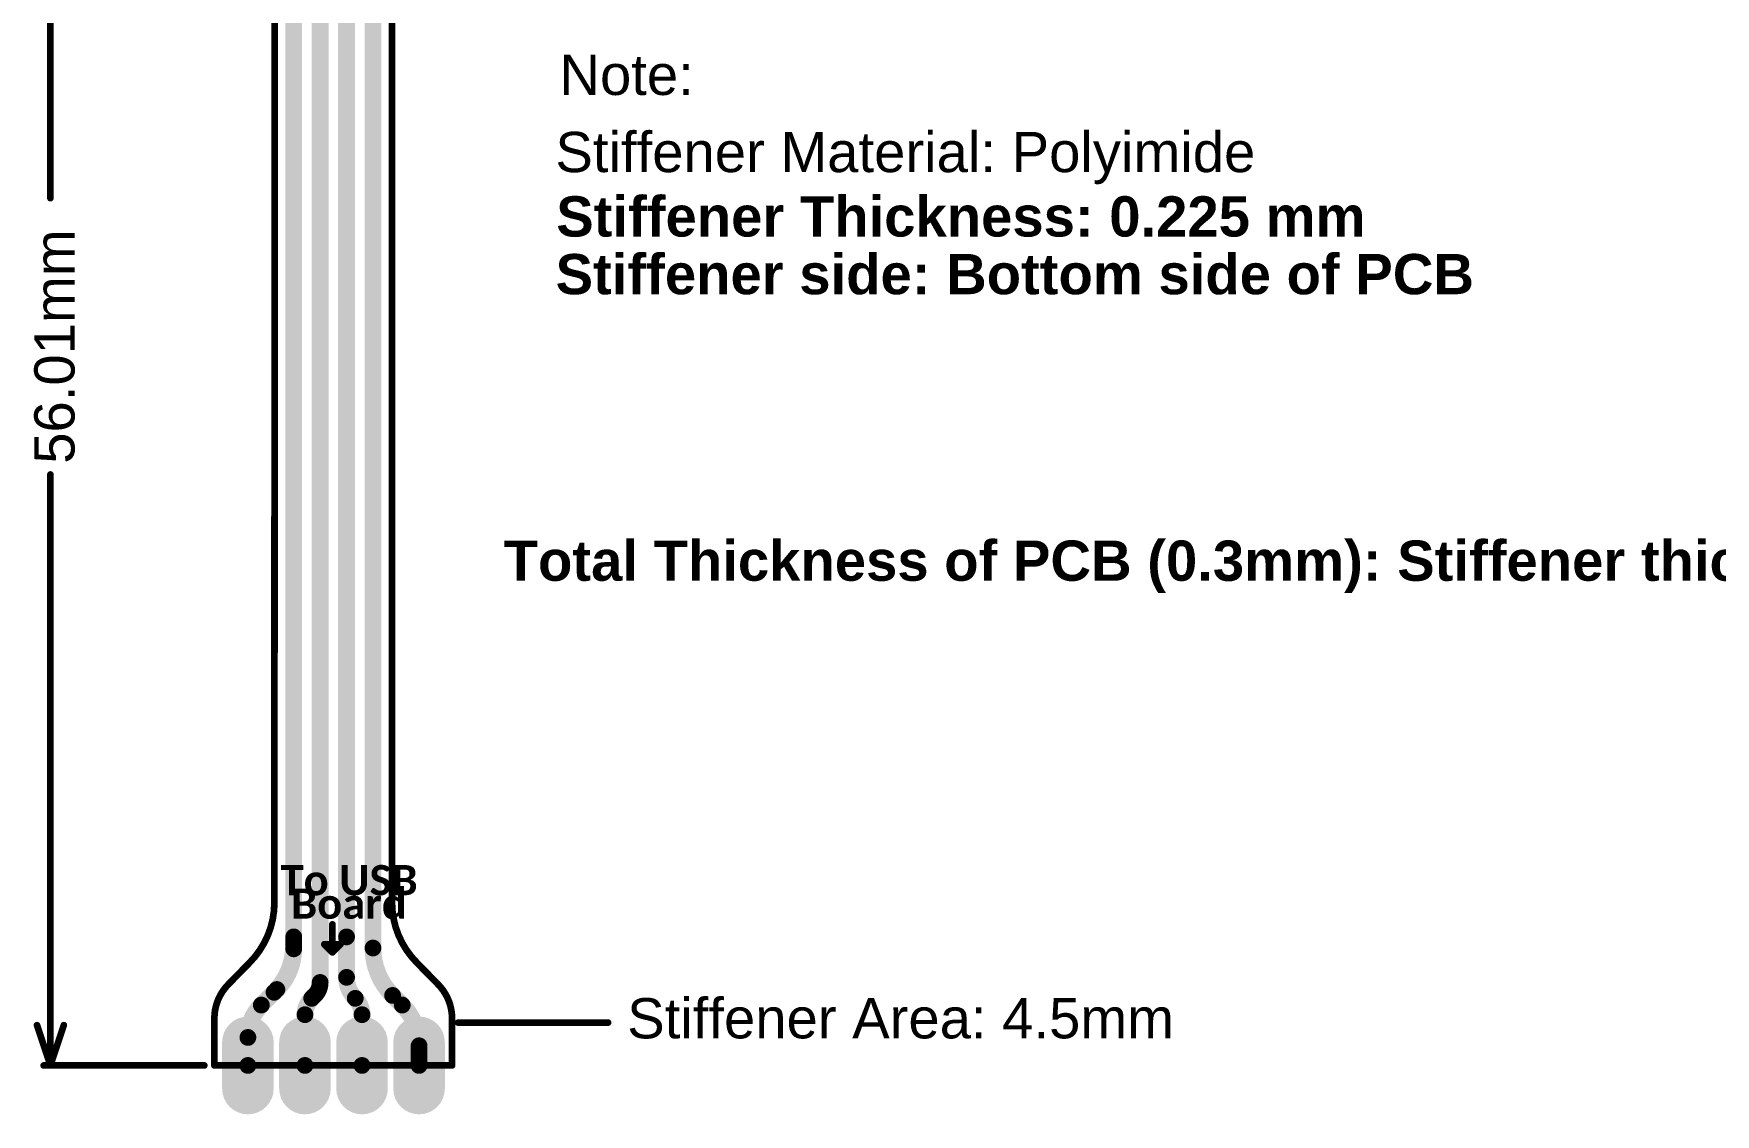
# Model space of a CAD drawing. Header units: inches. Extents: x -18 to 234, y -2 to 78.
# Drawn here: x -18.4 to 45.3, y -2.1 to 38.8 of the extents above; entities that cross this region are included whole.
import ezdxf

# ---------------------------------------------------------------- set-up
doc = ezdxf.new("R2010")
doc.units = ezdxf.units.IN
for name, color, linetype in [('Board Outline', 216, 'Continuous'), ('Bottom Layer', 5, 'Continuous'), ('Bottom Solder', 6, 'Continuous'), ('Dimension', 6, 'Continuous'), ('Drill Drawing', 1, 'Continuous'), ('Fabrication info', 76, 'Continuous'), ('Multi-Layer', 9, 'Continuous'), ('Pad Holes', 156, 'Continuous'), ('Top Layer', 1, 'Continuous'), ('Top Overlay', 2, 'Continuous'), ('Top Solder', 216, 'Continuous')]:
    doc.layers.add(name, color=color, linetype=linetype)
doc.styles.add('Arial', font='', dxfattribs={"height": 0.2})
doc.styles.add('Arial_Bold', font='', dxfattribs={"height": 0.2})
doc.styles.add('Calibri_Bold', font='', dxfattribs={"height": 0.2})
doc.styles.get('Arial').set_extended_font_data('Arial')
doc.styles.get('Arial_Bold').set_extended_font_data('Arial', bold=True)
doc.styles.get('Calibri_Bold').set_extended_font_data('Calibri', bold=True)

# ---------------------------------------------------------------- blocks, each defined once
blk = doc.blocks.new('0_5___T____P___3')
at = {"layer": 'Bottom Layer'}
h = blk.add_hatch(color=5, dxfattribs=at)
edge = h.paths.add_edge_path()
edge.add_arc((3.31403706, -7.199016589999999), 0.87499952, 180, 360)
edge.add_line((4.18903658, -7.199016589999999), (4.18903658, -5.44901501))
edge.add_arc((3.31403706, -5.44901501), 0.87499952, 0, 180)
edge.add_line((2.43903754, -5.44901501), (2.43903754, -7.199016589999999))
at = {"layer": 'Bottom Solder'}
h = blk.add_hatch(color=6, dxfattribs=at)
edge = h.paths.add_edge_path()
edge.add_arc((3.31403706, -7.199016589999999), 0.9765995199999999, 180, 360)
edge.add_line((4.29063658, -7.199016589999999), (4.29063658, -5.44901501))
edge.add_arc((3.31403706, -5.44901501), 0.9765995199999999, 0, 180)
edge.add_line((2.33743754, -5.44901501), (2.33743754, -7.199016589999999))
at = {"layer": 'Multi-Layer'}
h = blk.add_hatch(color=9, dxfattribs=at)
edge = h.paths.add_edge_path()
edge.add_arc((3.31403706, -7.199016589999999), 0.87499952, 180, 360)
edge.add_line((4.18903658, -7.199016589999999), (4.18903658, -5.44901501))
edge.add_arc((3.31403706, -5.44901501), 0.87499952, 0, 180)
edge.add_line((2.43903754, -5.44901501), (2.43903754, -7.199016589999999))
at = {"layer": 'Pad Holes'}
h = blk.add_hatch(color=7, dxfattribs=at)
edge = h.paths.add_edge_path()
edge.add_arc((3.31403706, -6.3240158), 0.5999987999999999, 0, 360)
at = {"layer": 'Top Layer'}
h = blk.add_hatch(color=1, dxfattribs=at)
edge = h.paths.add_edge_path()
edge.add_arc((3.31403706, -7.199016589999999), 0.87499952, 180, 360)
edge.add_line((4.18903658, -7.199016589999999), (4.18903658, -5.44901501))
edge.add_arc((3.31403706, -5.44901501), 0.87499952, 0, 180)
edge.add_line((2.43903754, -5.44901501), (2.43903754, -7.199016589999999))
at = {"layer": 'Top Solder'}
h = blk.add_hatch(color=216, dxfattribs=at)
edge = h.paths.add_edge_path()
edge.add_arc((3.31403706, -7.199016589999999), 0.9765995199999999, 180, 360)
edge.add_line((4.29063658, -7.199016589999999), (4.29063658, -5.44901501))
edge.add_arc((3.31403706, -5.44901501), 0.9765995199999999, 0, 180)
edge.add_line((2.33743754, -5.44901501), (2.33743754, -7.199016589999999))
blk = doc.blocks.new('0_5___T____P___5')
at = {"layer": 'Bottom Layer'}
h = blk.add_hatch(color=5, dxfattribs=at)
edge = h.paths.add_edge_path()
edge.add_arc((-0.8750007900000001, 0), 0.87499952, 90, 270)
edge.add_line((-0.8750007900000002, -0.87499952), (0.87500079, -0.87499952))
edge.add_arc((0.8750007900000001, 0), 0.87499952, 270, 450)
edge.add_line((0.8750007900000001, 0.87499952), (-0.8750007900000001, 0.87499952))
at = {"layer": 'Bottom Solder'}
h = blk.add_hatch(color=6, dxfattribs=at)
edge = h.paths.add_edge_path()
edge.add_arc((-0.8750007900000001, 0), 0.9765995199999999, 90, 270)
edge.add_line((-0.8750007900000003, -0.9765995199999999), (0.8750007899999999, -0.9765995199999999))
edge.add_arc((0.8750007900000001, 0), 0.9765995199999999, 270, 450)
edge.add_line((0.8750007900000002, 0.9765995199999999), (-0.87500079, 0.9765995199999999))
at = {"layer": 'Multi-Layer'}
h = blk.add_hatch(color=9, dxfattribs=at)
edge = h.paths.add_edge_path()
edge.add_arc((-0.8750007900000001, 0), 0.87499952, 90, 270)
edge.add_line((-0.8750007900000002, -0.87499952), (0.87500079, -0.87499952))
edge.add_arc((0.8750007900000001, 0), 0.87499952, 270, 450)
edge.add_line((0.8750007900000001, 0.87499952), (-0.8750007900000001, 0.87499952))
at = {"layer": 'Pad Holes'}
h = blk.add_hatch(color=7, dxfattribs=at)
edge = h.paths.add_edge_path()
edge.add_arc((0, 0), 0.5999987999999999, 0, 360)
at = {"layer": 'Top Layer'}
h = blk.add_hatch(color=1, dxfattribs=at)
edge = h.paths.add_edge_path()
edge.add_arc((-0.8750007900000001, 0), 0.87499952, 90, 270)
edge.add_line((-0.8750007900000002, -0.87499952), (0.87500079, -0.87499952))
edge.add_arc((0.8750007900000001, 0), 0.87499952, 270, 450)
edge.add_line((0.8750007900000001, 0.87499952), (-0.8750007900000001, 0.87499952))
at = {"layer": 'Top Solder'}
h = blk.add_hatch(color=216, dxfattribs=at)
edge = h.paths.add_edge_path()
edge.add_arc((-0.8750007900000001, 0), 0.9765995199999999, 90, 270)
edge.add_line((-0.8750007900000003, -0.9765995199999999), (0.8750007899999999, -0.9765995199999999))
edge.add_arc((0.8750007900000001, 0), 0.9765995199999999, 270, 450)
edge.add_line((0.8750007900000002, 0.9765995199999999), (-0.87500079, 0.9765995199999999))
blk = doc.blocks.new('0_5___T____P___6')
at = {"layer": 'Bottom Layer'}
h = blk.add_hatch(color=5, dxfattribs=at)
edge = h.paths.add_edge_path()
edge.add_arc((-0.8750007900000001, 0), 0.87499952, 90, 270)
edge.add_line((-0.8750007900000002, -0.87499952), (0.87500079, -0.87499952))
edge.add_arc((0.8750007900000001, 0), 0.87499952, 270, 450)
edge.add_line((0.8750007900000001, 0.87499952), (-0.8750007900000001, 0.87499952))
at = {"layer": 'Bottom Solder'}
h = blk.add_hatch(color=6, dxfattribs=at)
edge = h.paths.add_edge_path()
edge.add_arc((-0.8750007900000001, 0), 0.9765995199999999, 90, 270)
edge.add_line((-0.8750007900000003, -0.9765995199999999), (0.8750007899999999, -0.9765995199999999))
edge.add_arc((0.8750007900000001, 0), 0.9765995199999999, 270, 450)
edge.add_line((0.8750007900000002, 0.9765995199999999), (-0.87500079, 0.9765995199999999))
at = {"layer": 'Multi-Layer'}
h = blk.add_hatch(color=9, dxfattribs=at)
edge = h.paths.add_edge_path()
edge.add_arc((-0.8750007900000001, 0), 0.87499952, 90, 270)
edge.add_line((-0.8750007900000002, -0.87499952), (0.87500079, -0.87499952))
edge.add_arc((0.8750007900000001, 0), 0.87499952, 270, 450)
edge.add_line((0.8750007900000001, 0.87499952), (-0.8750007900000001, 0.87499952))
at = {"layer": 'Pad Holes'}
h = blk.add_hatch(color=7, dxfattribs=at)
edge = h.paths.add_edge_path()
edge.add_arc((0, 0), 0.5999987999999999, 0, 360)
at = {"layer": 'Top Layer'}
h = blk.add_hatch(color=1, dxfattribs=at)
edge = h.paths.add_edge_path()
edge.add_arc((-0.8750007900000001, 0), 0.87499952, 90, 270)
edge.add_line((-0.8750007900000002, -0.87499952), (0.87500079, -0.87499952))
edge.add_arc((0.8750007900000001, 0), 0.87499952, 270, 450)
edge.add_line((0.8750007900000001, 0.87499952), (-0.8750007900000001, 0.87499952))
at = {"layer": 'Top Solder'}
h = blk.add_hatch(color=216, dxfattribs=at)
edge = h.paths.add_edge_path()
edge.add_arc((-0.8750007900000001, 0), 0.9765995199999999, 90, 270)
edge.add_line((-0.8750007900000003, -0.9765995199999999), (0.8750007899999999, -0.9765995199999999))
edge.add_arc((0.8750007900000001, 0), 0.9765995199999999, 270, 450)
edge.add_line((0.8750007900000002, 0.9765995199999999), (-0.87500079, 0.9765995199999999))
blk = doc.blocks.new('0_5___T____P___8')
at = {"layer": 'Bottom Layer'}
h = blk.add_hatch(color=5, dxfattribs=at)
edge = h.paths.add_edge_path()
edge.add_arc((-1e-16, -0.8750007900000001), 0.87499952, 180, 360)
edge.add_line((0.87499952, -0.8750007900000001), (0.87499952, 0.8750007900000001))
edge.add_arc((1e-16, 0.8750007900000001), 0.87499952, 0, 180)
edge.add_line((-0.87499952, 0.8750007900000002), (-0.87499952, -0.87500079))
at = {"layer": 'Bottom Solder'}
h = blk.add_hatch(color=6, dxfattribs=at)
edge = h.paths.add_edge_path()
edge.add_arc((-1e-16, -0.8750007900000001), 0.9765995199999999, 180, 360)
edge.add_line((0.9765995199999999, -0.8750007900000001), (0.9765995199999999, 0.8750007900000001))
edge.add_arc((1e-16, 0.8750007900000001), 0.9765995199999999, 0, 180)
edge.add_line((-0.9765995199999999, 0.8750007900000002), (-0.9765995199999999, -0.87500079))
at = {"layer": 'Multi-Layer'}
h = blk.add_hatch(color=9, dxfattribs=at)
edge = h.paths.add_edge_path()
edge.add_arc((-1e-16, -0.8750007900000001), 0.87499952, 180, 360)
edge.add_line((0.87499952, -0.8750007900000001), (0.87499952, 0.8750007900000001))
edge.add_arc((1e-16, 0.8750007900000001), 0.87499952, 0, 180)
edge.add_line((-0.87499952, 0.8750007900000002), (-0.87499952, -0.87500079))
at = {"layer": 'Pad Holes'}
h = blk.add_hatch(color=7, dxfattribs=at)
edge = h.paths.add_edge_path()
edge.add_arc((0, 0), 0.5999987999999999, 0, 360)
at = {"layer": 'Top Layer'}
h = blk.add_hatch(color=1, dxfattribs=at)
edge = h.paths.add_edge_path()
edge.add_arc((-1e-16, -0.8750007900000001), 0.87499952, 180, 360)
edge.add_line((0.87499952, -0.8750007900000001), (0.87499952, 0.8750007900000001))
edge.add_arc((1e-16, 0.8750007900000001), 0.87499952, 0, 180)
edge.add_line((-0.87499952, 0.8750007900000002), (-0.87499952, -0.87500079))
at = {"layer": 'Top Solder'}
h = blk.add_hatch(color=216, dxfattribs=at)
edge = h.paths.add_edge_path()
edge.add_arc((-1e-16, -0.8750007900000001), 0.9765995199999999, 180, 360)
edge.add_line((0.9765995199999999, -0.8750007900000001), (0.9765995199999999, 0.8750007900000001))
edge.add_arc((1e-16, 0.8750007900000001), 0.9765995199999999, 0, 180)
edge.add_line((-0.9765995199999999, 0.8750007900000002), (-0.9765995199999999, -0.87500079))

msp = doc.modelspace()

# ---------------------------------------------------------------- linework, layer by layer
at = {"layer": 'Board Outline', "const_width": 0.254}
for points in [[(-9.29915844, 5.890082199999999), (-9.285701519999998, 49.56312414)], [(-4.8508666, 5.890082199999999), (-4.85085898, 49.69991075999999)], [(-11.03367364, 2.79883108), (-10.24660892, 3.602736)], [(-3.89836914, 3.602736), (-3.11130442, 2.79883108)], [(-11.57248892, -0.2799842), (-11.57248892, 1.4980158)], [(-2.57248914, -0.2799842), (-2.57248914, 1.4980158)], [(-11.57248892, -0.2799842), (-2.57248914, -0.2799842)]]:
    msp.add_lwpolyline(points, dxfattribs=at)
for points in [[(-9.29915844, 5.890082199999999, -0.198912367379658), (-10.24660892, 3.602736)], [(-3.89836914, 3.602736, -0.198912367379658), (-4.84581962, 5.890082199999999)], [(-11.57248892, 1.4980158, -0.198912367379658), (-11.03367364, 2.79883108)], [(-3.11130442, 2.79883108, -0.198912367379658), (-2.57248914, 1.4980158)]]:
    msp.add_lwpolyline(points, format="xyb", dxfattribs=at)
at = {"layer": 'Board Outline', "const_width": 0.127}
for points in [[(-9.362658439999999, 5.890082199999999, 1), (-9.23565844, 5.890082199999999, 1)], [(-9.362658439999999, 5.890082199999999, 1), (-9.23565844, 5.890082199999999, 1)], [(-4.9143666, 5.890082199999999, 1), (-4.7873666, 5.890082199999999, 1)], [(-4.90931962, 5.890082199999999, 1), (-4.78231962, 5.890082199999999, 1)], [(-10.31010892, 3.602736, 1), (-10.18310892, 3.602736, 1)], [(-10.31010892, 3.602736, 1), (-10.18310892, 3.602736, 1)], [(-3.96186914, 3.602736, 1), (-3.83486914, 3.602736, 1)], [(-3.96186914, 3.602736, 1), (-3.83486914, 3.602736, 1)], [(-11.09717364, 2.79883108, 1), (-10.97017364, 2.79883108, 1)], [(-11.09717364, 2.79883108, 1), (-10.97017364, 2.79883108, 1)], [(-3.17480442, 2.79883108, 1), (-3.04780442, 2.79883108, 1)], [(-3.17480442, 2.79883108, 1), (-3.04780442, 2.79883108, 1)], [(-11.63598892, 1.4980158, 1), (-11.50898892, 1.4980158, 1)], [(-11.63598892, 1.4980158, 1), (-11.50898892, 1.4980158, 1)], [(-2.63598914, 1.4980158, 1), (-2.50898914, 1.4980158, 1)], [(-2.63598914, 1.4980158, 1), (-2.50898914, 1.4980158, 1)], [(-11.63598892, -0.2799842, 1), (-11.50898892, -0.2799842, 1)], [(-11.63598892, -0.2799842, 1), (-11.50898892, -0.2799842, 1)], [(-2.63598914, -0.2799842, 1), (-2.50898914, -0.2799842, 1)], [(-2.63598914, -0.2799842, 1), (-2.50898914, -0.2799842, 1)]]:
    msp.add_lwpolyline(points, format="xyb", close=True, dxfattribs=at)
at = {"layer": 'Bottom Layer', "const_width": 0.635}
for points in [[(-7.567775059999999, 52.40046416), (-7.567767439999999, 2.86060388)], [(-6.56777706, 52.00935496), (-6.56776944, 4.5854747)], [(-5.56778414, 51.96197126), (-5.56777652, 4.16540696)], [(-8.567783219999999, 51.80289359999999), (-8.5677756, 4.13451802)], [(-6.56777452, 3.05498246), (-6.56777452, 4.5854747)], [(-9.79448892, 2.0060158), (-9.20610808, 2.59439664)], [(-7.88603706, 2.2600158), (-7.767396199999999, 2.37865666)], [(-4.8238283, 2.36935518), (-4.46048892, 2.0060158)], [(-8.142338299999999, -0.2799842), (-8.142338299999999, 1.64124894)], [(-5.98218768, -0.2799842), (-5.98218768, 1.64124894)]]:
    msp.add_lwpolyline(points, dxfattribs=at)
at = {"layer": 'Bottom Layer', "const_width": 0.3175}
for points in [[(-6.72652452, 4.5854747, 1), (-6.409024519999999, 4.5854747, 1)], [(-6.72651944, 4.5854747, 1), (-6.409019439999999, 4.5854747, 1)], [(-5.72652652, 4.16540696, 1), (-5.409026519999999, 4.16540696, 1)], [(-5.72652652, 4.16540696, 1), (-5.409026519999999, 4.16540696, 1)], [(-8.726525599999999, 4.13451802, 1), (-8.4090256, 4.13451802, 1)], [(-8.726525599999999, 4.13451802, 1), (-8.4090256, 4.13451802, 1)], [(-6.72652452, 3.05498246, 1), (-6.409024519999999, 3.05498246, 1)], [(-6.72652452, 3.05498246, 1), (-6.409024519999999, 3.05498246, 1)], [(-9.36485808, 2.59439664, 1), (-9.047358079999999, 2.59439664, 1)], [(-9.36485808, 2.59439664, 1), (-9.047358079999999, 2.59439664, 1)], [(-8.044787059999999, 2.2600158, 1), (-7.727287059999999, 2.2600158, 1)], [(-8.044787059999999, 2.2600158, 1), (-7.727287059999999, 2.2600158, 1)], [(-7.9261462, 2.37865666, 1), (-7.6086462, 2.37865666, 1)], [(-7.9261462, 2.37865666, 1), (-7.6086462, 2.37865666, 1)], [(-7.726517439999999, 2.86060388, 1), (-7.40901744, 2.86060388, 1)], [(-7.726517439999999, 2.86060388, 1), (-7.40901744, 2.86060388, 1)], [(-6.39723892, 2.2600158, 1), (-6.07973892, 2.2600158, 1)], [(-6.39723892, 2.2600158, 1), (-6.07973892, 2.2600158, 1)], [(-4.982578299999999, 2.36935518, 1), (-4.6650783, 2.36935518, 1)], [(-4.982578299999999, 2.36935518, 1), (-4.6650783, 2.36935518, 1)], [(-9.953238919999999, 2.0060158, 1), (-9.63573892, 2.0060158, 1)], [(-9.953238919999999, 2.0060158, 1), (-9.63573892, 2.0060158, 1)], [(-8.3010883, 1.64124894, 1), (-7.983588299999999, 1.64124894, 1)], [(-8.3010883, 1.64124894, 1), (-7.983588299999999, 1.64124894, 1)], [(-6.14093768, 1.64124894, 1), (-5.82343768, 1.64124894, 1)], [(-6.14093768, 1.64124894, 1), (-5.82343768, 1.64124894, 1)], [(-4.619238919999999, 2.0060158, 1), (-4.30173892, 2.0060158, 1)], [(-4.619238919999999, 2.0060158, 1), (-4.30173892, 2.0060158, 1)], [(-10.46123892, 0.7795945799999999, 1), (-10.14373892, 0.7795945799999999, 1)], [(-3.98078706, 0.46465744, 1), (-3.66328706, 0.46465744, 1)], [(-8.3010883, -0.2799842, 1), (-7.983588299999999, -0.2799842, 1)], [(-6.14093768, -0.2799842, 1), (-5.82343768, -0.2799842, 1)]]:
    msp.add_lwpolyline(points, format="xyb", close=True, dxfattribs=at)
at = {"layer": 'Bottom Layer', "const_width": 0.635}
for points in [[(-4.8238283, 2.36935518, -0.1989123259462722), (-5.56777652, 4.16540696)], [(-8.5677756, 4.13451802, -0.199025520401025), (-9.20610808, 2.59439664)], [(-6.238488919999999, 2.2600158, -0.198912367379658), (-6.56777452, 3.05498246)], [(-8.142338299999999, 1.64124894, -0.1989123673796559), (-7.88603706, 2.2600158)], [(-7.567767439999999, 2.86060388, -0.1989123147599179), (-7.767396199999999, 2.37865666)], [(-6.238488919999999, 2.2600158, -0.198912367379656), (-5.98218768, 1.64124894)], [(-10.30248892, 0.7795945799999999, -0.198912367379658), (-9.79448892, 2.0060158)], [(-4.46048892, 2.0060158, -0.198912367379658), (-3.82203706, 0.46465744)]]:
    msp.add_lwpolyline(points, format="xyb", dxfattribs=at)
at = {"layer": 'Dimension', "const_width": 0.254}
for points in [[(-17.78, 32.55104488), (-17.78, 55.73319054)], [(-17.78, -0.2799842), (-17.78, 22.08936654)], [(-18.288, 1.2440158), (-17.78, -0.2799842)], [(-17.78, -0.2799842), (-17.272, 1.2440158)], [(-18.034, -0.2799842), (-11.95348892, -0.2799842)]]:
    msp.add_lwpolyline(points, dxfattribs=at)
at = {"layer": 'Dimension', "const_width": 0.127}
for points in [[(-17.8435, 32.55104488, 1), (-17.7165, 32.55104488, 1)], [(-17.8435, 22.08936654, 1), (-17.7165, 22.08936654, 1)], [(-18.3515, 1.2440158, 1), (-18.2245, 1.2440158, 1)], [(-17.3355, 1.2440158, 1), (-17.2085, 1.2440158, 1)], [(-18.0975, -0.2799842, 1), (-17.9705, -0.2799842, 1)], [(-17.8435, -0.2799842, 1), (-17.7165, -0.2799842, 1)], [(-17.8435, -0.2799842, 1), (-17.7165, -0.2799842, 1)], [(-17.8435, -0.2799842, 1), (-17.7165, -0.2799842, 1)], [(-12.01698892, -0.2799842, 1), (-11.88998892, -0.2799842, 1)]]:
    msp.add_lwpolyline(points, format="xyb", close=True, dxfattribs=at)
at = {"layer": 'Drill Drawing'}
for points, const_width in [([(-10.04848892, -0.2799842, 1), (-10.55648892, -0.2799842, 1)], 0.0508), ([(-10.56918892, -0.2799842, 1), (-10.54378892, -0.2799842, 1)], 0.0254), ([(-10.06118892, -0.2799842, 1), (-10.03578892, -0.2799842, 1)], 0.0254), ([(-7.8883383, -0.2799842, 1), (-8.396338299999998, -0.2799842, 1)], 0.0508), ([(-8.409038299999999, -0.2799842, 1), (-8.3836383, -0.2799842, 1)], 0.0254), ([(-7.9010383, -0.2799842, 1), (-7.8756383, -0.2799842, 1)], 0.0254), ([(-5.72818768, -0.2799842, 1), (-6.23618768, -0.2799842, 1)], 0.0508), ([(-6.248887679999999, -0.2799842, 1), (-6.22348768, -0.2799842, 1)], 0.0254), ([(-5.74088768, -0.2799842, 1), (-5.71548768, -0.2799842, 1)], 0.0254), ([(-3.56803706, -0.2799842, 1), (-4.07603706, -0.2799842, 1)], 0.0508), ([(-4.08873706, -0.2799842, 1), (-4.063337059999999, -0.2799842, 1)], 0.0254), ([(-3.58073706, -0.2799842, 1), (-3.55533706, -0.2799842, 1)], 0.0254)]:
    msp.add_lwpolyline(points, format="xyb", close=True, dxfattribs=dict(at, const_width=const_width))
at = {"layer": 'Fabrication info', "const_width": 0.254}
msp.add_lwpolyline([(-2.34379516, 1.34110222), (3.33310484, 1.34110222)], dxfattribs=at)
at = {"layer": 'Fabrication info', "const_width": 0.127}
for points in [[(-2.40729516, 1.34110222, 1), (-2.28029516, 1.34110222, 1)], [(3.26960484, 1.34110222, 1), (3.39660484, 1.34110222, 1)]]:
    msp.add_lwpolyline(points, format="xyb", close=True, dxfattribs=at)
at = {"layer": 'Top Layer', "const_width": 0.635}
for points in [[(-7.56778776, 52.52651419999999), (-7.567767439999999, 2.86060388)], [(-6.568323159999999, 3.05498246), (-6.568320619999999, 52.5018762)], [(-5.56778414, 51.95268756), (-5.56777652, 4.16540696)], [(-8.56793816, 4.571999999999999), (-8.56793562, 50.8028067)], [(-8.5677756, 4.284832679999999), (-8.5677756, 4.5854747)], [(-9.79448892, 2.0060158), (-9.31172382, 2.4887809)], [(-7.88603706, 2.2600158), (-7.767396199999999, 2.37865666)], [(-4.8238283, 2.36935518), (-4.46048892, 2.0060158)], [(-8.142338299999999, -0.2799842), (-8.142338299999999, 1.64124894)], [(-5.98218768, -0.2799842), (-5.98218768, 1.64124894)], [(-10.30248892, -0.2799842), (-10.30248892, 0.7795945799999999)], [(-3.82203706, -0.2799842), (-3.82203706, 0.46465744)]]:
    msp.add_lwpolyline(points, dxfattribs=at)
for points in [[(-8.5677756, 4.284832679999999, -0.198912367379658), (-9.31172382, 2.4887809)], [(-4.8238283, 2.36935518, -0.1989123259382229), (-5.56777652, 4.16540696)], [(-6.238488919999999, 2.2600158, -0.198912328148364), (-6.56777452, 3.05498246)], [(-8.142338299999999, 1.64124894, -0.1989123673796559), (-7.88603706, 2.2600158)], [(-7.567767439999999, 2.86060388, -0.1989123147599179), (-7.767396199999999, 2.37865666)], [(-6.238488919999999, 2.2600158, -0.198912367379656), (-5.98218768, 1.64124894)], [(-10.30248892, 0.7795945799999999, -0.198912367379658), (-9.79448892, 2.0060158)], [(-4.46048892, 2.0060158, -0.198912367379658), (-3.82203706, 0.46465744)]]:
    msp.add_lwpolyline(points, format="xyb", dxfattribs=at)
at = {"layer": 'Top Layer', "const_width": 0.3175}
for points in [[(-8.72668816, 4.571999999999999, 1), (-8.40918816, 4.571999999999999, 1)], [(-8.726525599999999, 4.5854747, 1), (-8.4090256, 4.5854747, 1)], [(-8.726525599999999, 4.284832679999999, 1), (-8.4090256, 4.284832679999999, 1)], [(-8.726525599999999, 4.284832679999999, 1), (-8.4090256, 4.284832679999999, 1)], [(-5.72652652, 4.16540696, 1), (-5.409026519999999, 4.16540696, 1)], [(-5.72652652, 4.16540696, 1), (-5.409026519999999, 4.16540696, 1)], [(-6.72707316, 3.05498246, 1), (-6.40957316, 3.05498246, 1)], [(-6.72652452, 3.05498246, 1), (-6.409024519999999, 3.05498246, 1)], [(-9.470473819999999, 2.4887809, 1), (-9.15297382, 2.4887809, 1)], [(-9.470473819999999, 2.4887809, 1), (-9.15297382, 2.4887809, 1)], [(-8.044787059999999, 2.2600158, 1), (-7.727287059999999, 2.2600158, 1)], [(-8.044787059999999, 2.2600158, 1), (-7.727287059999999, 2.2600158, 1)], [(-7.9261462, 2.37865666, 1), (-7.6086462, 2.37865666, 1)], [(-7.9261462, 2.37865666, 1), (-7.6086462, 2.37865666, 1)], [(-7.726517439999999, 2.86060388, 1), (-7.40901744, 2.86060388, 1)], [(-7.726517439999999, 2.86060388, 1), (-7.40901744, 2.86060388, 1)], [(-6.39723892, 2.2600158, 1), (-6.07973892, 2.2600158, 1)], [(-6.39723892, 2.2600158, 1), (-6.07973892, 2.2600158, 1)], [(-4.982578299999999, 2.36935518, 1), (-4.6650783, 2.36935518, 1)], [(-4.982578299999999, 2.36935518, 1), (-4.6650783, 2.36935518, 1)], [(-9.953238919999999, 2.0060158, 1), (-9.63573892, 2.0060158, 1)], [(-9.953238919999999, 2.0060158, 1), (-9.63573892, 2.0060158, 1)], [(-8.3010883, 1.64124894, 1), (-7.983588299999999, 1.64124894, 1)], [(-8.3010883, 1.64124894, 1), (-7.983588299999999, 1.64124894, 1)], [(-6.14093768, 1.64124894, 1), (-5.82343768, 1.64124894, 1)], [(-6.14093768, 1.64124894, 1), (-5.82343768, 1.64124894, 1)], [(-4.619238919999999, 2.0060158, 1), (-4.30173892, 2.0060158, 1)], [(-4.619238919999999, 2.0060158, 1), (-4.30173892, 2.0060158, 1)], [(-10.46123892, 0.7795945799999999, 1), (-10.14373892, 0.7795945799999999, 1)], [(-10.46123892, 0.7795945799999999, 1), (-10.14373892, 0.7795945799999999, 1)], [(-3.98078706, 0.46465744, 1), (-3.66328706, 0.46465744, 1)], [(-3.98078706, 0.46465744, 1), (-3.66328706, 0.46465744, 1)], [(-10.46123892, -0.2799842, 1), (-10.14373892, -0.2799842, 1)], [(-8.3010883, -0.2799842, 1), (-7.983588299999999, -0.2799842, 1)], [(-6.14093768, -0.2799842, 1), (-5.82343768, -0.2799842, 1)], [(-3.98078706, -0.2799842, 1), (-3.66328706, -0.2799842, 1)]]:
    msp.add_lwpolyline(points, format="xyb", close=True, dxfattribs=at)
at = {"layer": 'Top Overlay', "const_width": 0.254}
for points in [[(-7.10354942, 4.0012747), (-7.10354942, 5.06087888)], [(-7.40834942, 4.3060747), (-7.10354942, 4.0012747)], [(-7.40834942, 4.3060747), (-6.798749419999999, 4.3060747)], [(-7.10354942, 4.0012747), (-6.798749419999999, 4.3060747)]]:
    msp.add_lwpolyline(points, dxfattribs=at)
at = {"layer": 'Top Overlay', "const_width": 0.127}
for points in [[(-7.16704942, 5.06087888, 1), (-7.04004942, 5.06087888, 1)], [(-7.47184942, 4.3060747, 1), (-7.34484942, 4.3060747, 1)], [(-7.47184942, 4.3060747, 1), (-7.34484942, 4.3060747, 1)], [(-7.16704942, 4.0012747, 1), (-7.04004942, 4.0012747, 1)], [(-7.16704942, 4.0012747, 1), (-7.04004942, 4.0012747, 1)], [(-7.16704942, 4.0012747, 1), (-7.04004942, 4.0012747, 1)], [(-6.862249419999999, 4.3060747, 1), (-6.73524942, 4.3060747, 1)], [(-6.862249419999999, 4.3060747, 1), (-6.73524942, 4.3060747, 1)]]:
    msp.add_lwpolyline(points, format="xyb", close=True, dxfattribs=at)

# ---------------------------------------------------------------- block references
for name, p, rotation in [('0_5___T____P___6', (-10.30248892, -0.2799842), 270), ('0_5___T____P___5', (-8.142338299999999, -0.2799842), 270), ('0_5___T____P___8', (-5.98218768, -0.2799842), 180), ('0_5___T____P___3', (-0.508, -6.604), 180)]:
    msp.add_blockref(name, p, dxfattribs=dict(rotation=rotation))

# ---------------------------------------------------------------- texts
at = {"layer": 'Dimension', "style": 'Arial'}
msp.add_text('56.01mm', height=1.524, rotation=90, dxfattribs=at).set_placement((-16.86584638, 22.495764))
at = {"layer": 'Fabrication info'}
for s, style, p in [('Note:', 'Arial', (1.49160484, 36.45660222)), ('Stiffener Material: Polyimide', 'Arial', (1.33920484, 33.53543712)), ('Stiffener Thickness: 0.225 mm', 'Arial_Bold', (1.3713841, 31.0974486)), ('Stiffener side: Bottom side of PCB', 'Arial_Bold', (1.34709408, 28.9130486)), ('Total Thickness of PCB (0.3mm): Stiffener thickness + Layer Stackup thickness.', 'Arial_Bold', (-0.61820552, 18.06619704)), ('Stiffener Area: 4.5mm', 'Arial', (4.057004839999999, 0.7442022199999999))]:
    msp.add_text(s, height=1.524, rotation=360, dxfattribs=dict(at, style=style)).set_placement(p)
at = {"layer": 'Top Overlay', "style": 'Calibri_Bold'}
for s, p in [('To USB', (-9.06482058, 6.1628909)), (' Board', (-9.06482058, 5.27320764))]:
    msp.add_text(s, height=1.143, rotation=360, dxfattribs=at).set_placement(p)

doc.saveas('drawing.dxf')
